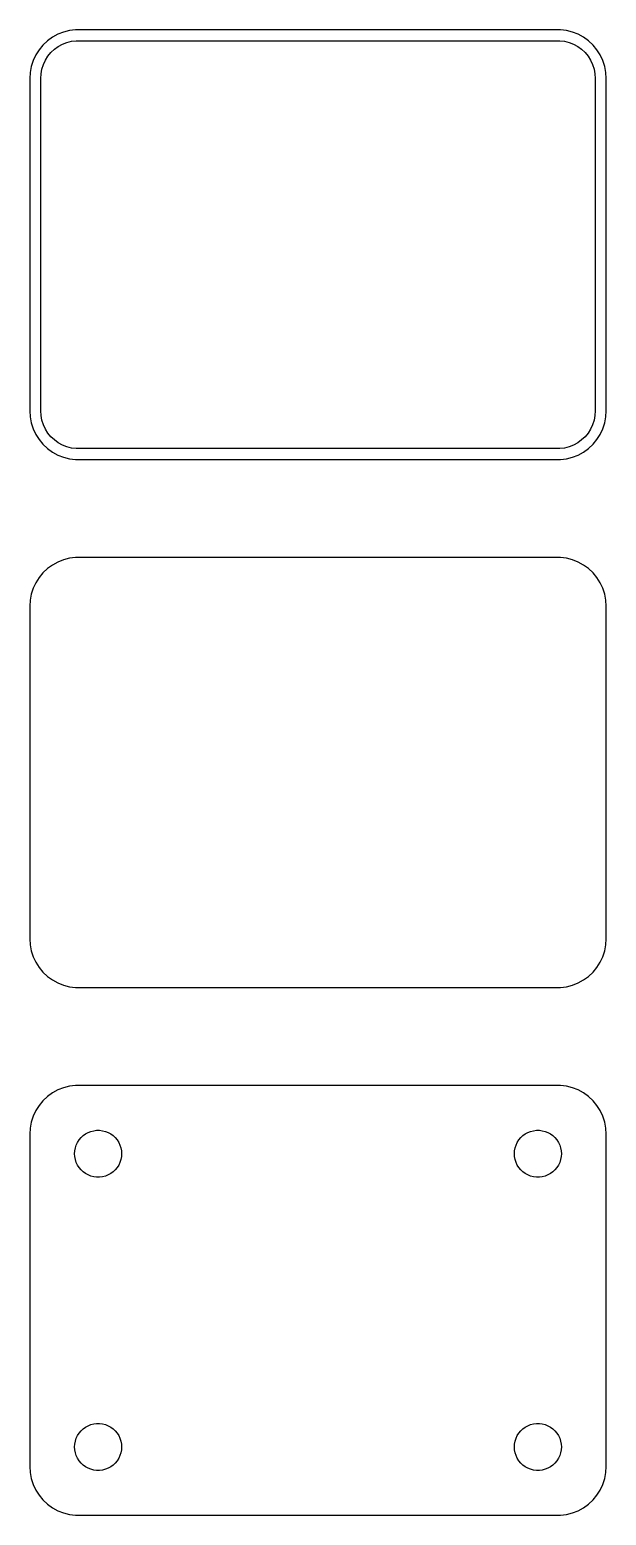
# Model space of a CAD drawing. Header units: metres. Extents: x -30 to 30, y 86 to 238.
import ezdxf

# ---------------------------------------------------------------- set-up
doc = ezdxf.new("R2010")
doc.units = ezdxf.units.M

msp = doc.modelspace()

# ---------------------------------------------------------------- linework, layer by layer
for p, q in [((-27.1791, 237.222), (-27.6871, 236.853)), ((-26.6289, 237.524), (-27.1791, 237.222)), ((-26.0451, 237.755), (-26.6289, 237.524)), ((-25.4369, 237.911), (-26.0451, 237.755)), ((-24.8139, 237.99), (-25.4369, 237.911)), ((24.8139, 237.99), (-24.8139, 237.99)), ((25.4369, 237.911), (24.8139, 237.99)), ((26.0451, 237.755), (25.4369, 237.911)), ((26.6289, 237.524), (26.0451, 237.755)), ((27.1791, 237.222), (26.6289, 237.524)), ((27.6871, 236.853), (27.1791, 237.222)), ((-28.5451, 235.939), (-28.8815, 235.409)), ((-28.1448, 236.423), (-28.5451, 235.939)), ((-27.6871, 236.853), (-28.1448, 236.423)), ((-27.633, 235.276), (-27.323, 235.651)), ((-27.323, 235.651), (-26.9685, 235.984)), ((-26.9685, 235.984), (-26.5751, 236.27)), ((-26.5751, 236.27), (-26.1489, 236.504)), ((-26.1489, 236.504), (-25.6967, 236.683)), ((-25.6967, 236.683), (-25.2256, 236.804)), ((-25.2256, 236.804), (-24.7432, 236.865)), ((-24.7432, 236.865), (24.7432, 236.865)), ((24.7432, 236.865), (25.2256, 236.804)), ((25.2256, 236.804), (25.6967, 236.683)), ((25.6967, 236.683), (26.1489, 236.504)), ((26.1489, 236.504), (26.5751, 236.27)), ((26.5751, 236.27), (26.9685, 235.984)), ((26.9685, 235.984), (27.323, 235.651)), ((27.323, 235.651), (27.633, 235.276)), ((28.1448, 236.423), (27.6871, 236.853)), ((28.5451, 235.939), (28.1448, 236.423)), ((28.8815, 235.409), (28.5451, 235.939)), ((-29.3429, 234.243), (-29.4606, 233.627)), ((-29.1489, 234.841), (-29.3429, 234.243)), ((-28.8815, 235.409), (-29.1489, 234.841)), ((-28.251, 233.963), (-28.1007, 234.426)), ((-28.1007, 234.426), (-27.8936, 234.866)), ((-27.8936, 234.866), (-27.633, 235.276)), ((27.633, 235.276), (27.8936, 234.866)), ((27.8936, 234.866), (28.1007, 234.426)), ((28.1007, 234.426), (28.251, 233.963)), ((29.1489, 234.841), (28.8815, 235.409)), ((29.3429, 234.243), (29.1489, 234.841)), ((29.4606, 233.627), (29.3429, 234.243)), ((-29.4606, 233.627), (-29.5, 233)), ((-29.5, 233), (-29.5, 199)), ((-28.3726, 233), (-28.3421, 233.485)), ((-28.3726, 199), (-28.3726, 233)), ((-28.3421, 233.485), (-28.251, 233.963)), ((28.251, 233.963), (28.3421, 233.485)), ((28.3421, 233.485), (28.3726, 233)), ((28.3726, 233), (28.3726, 199)), ((29.5, 233), (29.4606, 233.627)), ((29.5, 199), (29.5, 233)), ((-29.5, 199), (-29.4606, 198.373)), ((-29.4606, 198.373), (-29.3429, 197.757)), ((-29.3429, 197.757), (-29.1489, 197.159)), ((-28.3421, 198.515), (-28.3726, 199)), ((-28.251, 198.037), (-28.3421, 198.515)), ((-28.1007, 197.574), (-28.251, 198.037)), ((28.251, 198.037), (28.1007, 197.574)), ((28.3421, 198.515), (28.251, 198.037)), ((28.3726, 199), (28.3421, 198.515)), ((29.1489, 197.159), (29.3429, 197.757)), ((29.3429, 197.757), (29.4606, 198.373)), ((29.4606, 198.373), (29.5, 199)), ((-29.1489, 197.159), (-28.8815, 196.591)), ((-28.8815, 196.591), (-28.5451, 196.061)), ((-28.5451, 196.061), (-28.1448, 195.577)), ((-27.8936, 197.134), (-28.1007, 197.574)), ((-27.633, 196.724), (-27.8936, 197.134)), ((-27.323, 196.349), (-27.633, 196.724)), ((-26.9685, 196.016), (-27.323, 196.349)), ((27.323, 196.349), (26.9685, 196.016)), ((27.633, 196.724), (27.323, 196.349)), ((27.8936, 197.134), (27.633, 196.724)), ((28.1007, 197.574), (27.8936, 197.134)), ((28.1448, 195.577), (28.5451, 196.061)), ((28.5451, 196.061), (28.8815, 196.591)), ((28.8815, 196.591), (29.1489, 197.159)), ((-28.1448, 195.577), (-27.6871, 195.147)), ((-27.6871, 195.147), (-27.1791, 194.778)), ((-27.1791, 194.778), (-26.6289, 194.476)), ((-26.5751, 195.73), (-26.9685, 196.016)), ((-26.1489, 195.496), (-26.5751, 195.73)), ((-25.6967, 195.317), (-26.1489, 195.496)), ((-25.2256, 195.196), (-25.6967, 195.317)), ((-24.7432, 195.135), (-25.2256, 195.196)), ((24.7432, 195.135), (-24.7432, 195.135)), ((25.2256, 195.196), (24.7432, 195.135)), ((25.6967, 195.317), (25.2256, 195.196)), ((26.1489, 195.496), (25.6967, 195.317)), ((26.5751, 195.73), (26.1489, 195.496)), ((26.9685, 196.016), (26.5751, 195.73)), ((26.6289, 194.476), (27.1791, 194.778)), ((27.1791, 194.778), (27.6871, 195.147)), ((27.6871, 195.147), (28.1448, 195.577)), ((-26.6289, 194.476), (-26.0451, 194.245)), ((-26.0451, 194.245), (-25.4369, 194.089)), ((-25.4369, 194.089), (-24.8139, 194.01)), ((-24.8139, 194.01), (24.8139, 194.01)), ((24.8139, 194.01), (25.4369, 194.089)), ((25.4369, 194.089), (26.0451, 194.245)), ((26.0451, 194.245), (26.6289, 194.476)), ((-25.4369, 183.911), (-26.0451, 183.755)), ((-24.8139, 183.99), (-25.4369, 183.911)), ((24.8139, 183.99), (-24.8139, 183.99)), ((25.4369, 183.911), (24.8139, 183.99)), ((26.0451, 183.755), (25.4369, 183.911)), ((-28.1448, 182.423), (-28.5451, 181.939)), ((-27.6871, 182.853), (-28.1448, 182.423)), ((-27.1791, 183.222), (-27.6871, 182.853)), ((-26.6289, 183.524), (-27.1791, 183.222)), ((-26.0451, 183.755), (-26.6289, 183.524)), ((26.6289, 183.524), (26.0451, 183.755)), ((27.1791, 183.222), (26.6289, 183.524)), ((27.6871, 182.853), (27.1791, 183.222)), ((28.1448, 182.423), (27.6871, 182.853)), ((28.5451, 181.939), (28.1448, 182.423)), ((-28.8815, 181.409), (-29.1489, 180.841)), ((-28.5451, 181.939), (-28.8815, 181.409)), ((28.8815, 181.409), (28.5451, 181.939)), ((29.1489, 180.841), (28.8815, 181.409)), ((-29.4606, 179.627), (-29.5, 179)), ((-29.3429, 180.243), (-29.4606, 179.627)), ((-29.1489, 180.841), (-29.3429, 180.243)), ((29.3429, 180.243), (29.1489, 180.841)), ((29.4606, 179.627), (29.3429, 180.243)), ((29.5, 179), (29.4606, 179.627)), ((-29.5, 179), (-29.5, 145)), ((29.5, 145), (29.5, 179)), ((-29.5, 145), (-29.4606, 144.373)), ((29.4606, 144.373), (29.5, 145)), ((-29.4606, 144.373), (-29.3429, 143.757)), ((-29.3429, 143.757), (-29.1489, 143.159)), ((-29.1489, 143.159), (-28.8815, 142.591)), ((28.8815, 142.591), (29.1489, 143.159)), ((29.1489, 143.159), (29.3429, 143.757)), ((29.3429, 143.757), (29.4606, 144.373)), ((-28.8815, 142.591), (-28.5451, 142.061)), ((-28.5451, 142.061), (-28.1448, 141.577)), ((-28.1448, 141.577), (-27.6871, 141.147)), ((27.6871, 141.147), (28.1448, 141.577)), ((28.1448, 141.577), (28.5451, 142.061)), ((28.5451, 142.061), (28.8815, 142.591)), ((-27.6871, 141.147), (-27.1791, 140.778)), ((-27.1791, 140.778), (-26.6289, 140.476)), ((-26.6289, 140.476), (-26.0451, 140.245)), ((-26.0451, 140.245), (-25.4369, 140.089)), ((-25.4369, 140.089), (-24.8139, 140.01)), ((-24.8139, 140.01), (24.8139, 140.01)), ((24.8139, 140.01), (25.4369, 140.089)), ((25.4369, 140.089), (26.0451, 140.245)), ((26.0451, 140.245), (26.6289, 140.476)), ((26.6289, 140.476), (27.1791, 140.778)), ((27.1791, 140.778), (27.6871, 141.147)), ((-27.1791, 129.222), (-27.6871, 128.853)), ((-26.6289, 129.524), (-27.1791, 129.222)), ((-26.0451, 129.755), (-26.6289, 129.524)), ((-25.4369, 129.911), (-26.0451, 129.755)), ((-24.8139, 129.99), (-25.4369, 129.911)), ((24.8139, 129.99), (-24.8139, 129.99)), ((25.4369, 129.911), (24.8139, 129.99)), ((26.0451, 129.755), (25.4369, 129.911)), ((26.6289, 129.524), (26.0451, 129.755)), ((27.1791, 129.222), (26.6289, 129.524)), ((27.6871, 128.853), (27.1791, 129.222)), ((-28.5451, 127.939), (-28.8815, 127.409)), ((-28.1448, 128.423), (-28.5451, 127.939)), ((-27.6871, 128.853), (-28.1448, 128.423)), ((28.1448, 128.423), (27.6871, 128.853)), ((28.5451, 127.939), (28.1448, 128.423)), ((28.8815, 127.409), (28.5451, 127.939)), ((-29.3429, 126.243), (-29.4606, 125.627)), ((-29.1489, 126.841), (-29.3429, 126.243)), ((-28.8815, 127.409), (-29.1489, 126.841)), ((29.1489, 126.841), (28.8815, 127.409)), ((29.3429, 126.243), (29.1489, 126.841)), ((29.4606, 125.627), (29.3429, 126.243)), ((-29.4606, 125.627), (-29.5, 125)), ((-29.5, 125), (-29.5, 91)), ((-24.4416, 124.411), (-24.2495, 124.643)), ((-24.2495, 124.643), (-24.0298, 124.849)), ((-24.0298, 124.849), (-23.786, 125.026)), ((-23.786, 125.026), (-23.5219, 125.172)), ((-23.5219, 125.172), (-23.2416, 125.283)), ((-23.2416, 125.283), (-22.9497, 125.357)), ((-22.9497, 125.357), (-22.6507, 125.395)), ((-22.6507, 125.395), (-22.3493, 125.395)), ((-22.3493, 125.395), (-22.0503, 125.357)), ((-22.0503, 125.357), (-21.7583, 125.283)), ((-21.7583, 125.283), (-21.4781, 125.172)), ((-21.4781, 125.172), (-21.214, 125.026)), ((-21.214, 125.026), (-20.9702, 124.849)), ((-20.9702, 124.849), (-20.7505, 124.643)), ((-20.7505, 124.643), (-20.5583, 124.411)), ((20.5583, 124.411), (20.7505, 124.643)), ((20.7505, 124.643), (20.9702, 124.849)), ((20.9702, 124.849), (21.214, 125.026)), ((21.214, 125.026), (21.4781, 125.172)), ((21.4781, 125.172), (21.7583, 125.283)), ((21.7583, 125.283), (22.0503, 125.357)), ((22.0503, 125.357), (22.3493, 125.395)), ((22.3493, 125.395), (22.6507, 125.395)), ((22.6507, 125.395), (22.9497, 125.357)), ((22.9497, 125.357), (23.2416, 125.283)), ((23.2416, 125.283), (23.5219, 125.172)), ((23.5219, 125.172), (23.786, 125.026)), ((23.786, 125.026), (24.0298, 124.849)), ((24.0298, 124.849), (24.2495, 124.643)), ((24.2495, 124.643), (24.4416, 124.411)), ((29.5, 125), (29.4606, 125.627)), ((29.5, 91), (29.5, 125)), ((-24.9, 123), (-24.8811, 123.301)), ((-24.8811, 123.301), (-24.8246, 123.597)), ((-24.8246, 123.597), (-24.7315, 123.883)), ((-24.7315, 123.883), (-24.6031, 124.156)), ((-24.6031, 124.156), (-24.4416, 124.411)), ((-20.5583, 124.411), (-20.3969, 124.156)), ((-20.3969, 124.156), (-20.2685, 123.883)), ((-20.2685, 123.883), (-20.1754, 123.597)), ((-20.1754, 123.597), (-20.1189, 123.301)), ((-20.1189, 123.301), (-20.1, 123)), ((20.1, 123), (20.1189, 123.301)), ((20.1189, 123.301), (20.1754, 123.597)), ((20.1754, 123.597), (20.2685, 123.883)), ((20.2685, 123.883), (20.3969, 124.156)), ((20.3969, 124.156), (20.5583, 124.411)), ((24.4416, 124.411), (24.6031, 124.156)), ((24.6031, 124.156), (24.7315, 123.883)), ((24.7315, 123.883), (24.8246, 123.597)), ((24.8246, 123.597), (24.8811, 123.301)), ((24.8811, 123.301), (24.9, 123)), ((-24.8811, 122.699), (-24.9, 123)), ((-24.8246, 122.403), (-24.8811, 122.699)), ((-24.7315, 122.117), (-24.8246, 122.403)), ((-24.6031, 121.844), (-24.7315, 122.117)), ((-24.4416, 121.589), (-24.6031, 121.844)), ((-24.2495, 121.357), (-24.4416, 121.589)), ((-20.5583, 121.589), (-20.7505, 121.357)), ((-20.3969, 121.844), (-20.5583, 121.589)), ((-20.2685, 122.117), (-20.3969, 121.844)), ((-20.1754, 122.403), (-20.2685, 122.117)), ((-20.1189, 122.699), (-20.1754, 122.403)), ((-20.1, 123), (-20.1189, 122.699)), ((20.1189, 122.699), (20.1, 123)), ((20.1754, 122.403), (20.1189, 122.699)), ((20.2685, 122.117), (20.1754, 122.403)), ((20.3969, 121.844), (20.2685, 122.117)), ((20.5583, 121.589), (20.3969, 121.844)), ((20.7505, 121.357), (20.5583, 121.589)), ((24.4416, 121.589), (24.2495, 121.357)), ((24.6031, 121.844), (24.4416, 121.589)), ((24.7315, 122.117), (24.6031, 121.844)), ((24.8246, 122.403), (24.7315, 122.117)), ((24.8811, 122.699), (24.8246, 122.403)), ((24.9, 123), (24.8811, 122.699)), ((-24.0298, 121.151), (-24.2495, 121.357)), ((-23.786, 120.974), (-24.0298, 121.151)), ((-23.5219, 120.828), (-23.786, 120.974)), ((-23.2416, 120.717), (-23.5219, 120.828)), ((-22.9497, 120.643), (-23.2416, 120.717)), ((-22.6507, 120.605), (-22.9497, 120.643)), ((-22.3493, 120.605), (-22.6507, 120.605)), ((-22.0503, 120.643), (-22.3493, 120.605)), ((-21.7583, 120.717), (-22.0503, 120.643)), ((-21.4781, 120.828), (-21.7583, 120.717)), ((-21.214, 120.974), (-21.4781, 120.828)), ((-20.9702, 121.151), (-21.214, 120.974)), ((-20.7505, 121.357), (-20.9702, 121.151)), ((20.9702, 121.151), (20.7505, 121.357)), ((21.214, 120.974), (20.9702, 121.151)), ((21.4781, 120.828), (21.214, 120.974)), ((21.7583, 120.717), (21.4781, 120.828)), ((22.0503, 120.643), (21.7583, 120.717)), ((22.3493, 120.605), (22.0503, 120.643)), ((22.6507, 120.605), (22.3493, 120.605)), ((22.9497, 120.643), (22.6507, 120.605)), ((23.2416, 120.717), (22.9497, 120.643)), ((23.5219, 120.828), (23.2416, 120.717)), ((23.786, 120.974), (23.5219, 120.828)), ((24.0298, 121.151), (23.786, 120.974)), ((24.2495, 121.357), (24.0298, 121.151)), ((-24.6031, 94.1562), (-24.4416, 94.4107)), ((-24.4416, 94.4107), (-24.2495, 94.6429)), ((-24.2495, 94.6429), (-24.0298, 94.8492)), ((-24.0298, 94.8492), (-23.786, 95.0264)), ((-23.786, 95.0264), (-23.5219, 95.1716)), ((-23.5219, 95.1716), (-23.2416, 95.2825)), ((-23.2416, 95.2825), (-22.9497, 95.3575)), ((-22.9497, 95.3575), (-22.6507, 95.3953)), ((-22.6507, 95.3953), (-22.3493, 95.3953)), ((-22.3493, 95.3953), (-22.0503, 95.3575)), ((-22.0503, 95.3575), (-21.7583, 95.2825)), ((-21.7583, 95.2825), (-21.4781, 95.1716)), ((-21.4781, 95.1716), (-21.214, 95.0264)), ((-21.214, 95.0264), (-20.9702, 94.8492)), ((-20.9702, 94.8492), (-20.7505, 94.6429)), ((-20.7505, 94.6429), (-20.5583, 94.4107)), ((-20.5583, 94.4107), (-20.3969, 94.1562)), ((20.3969, 94.1562), (20.5583, 94.4107)), ((20.5583, 94.4107), (20.7505, 94.6429)), ((20.7505, 94.6429), (20.9702, 94.8492)), ((20.9702, 94.8492), (21.214, 95.0264)), ((21.214, 95.0264), (21.4781, 95.1716)), ((21.4781, 95.1716), (21.7583, 95.2825)), ((21.7583, 95.2825), (22.0503, 95.3575)), ((22.0503, 95.3575), (22.3493, 95.3953)), ((22.3493, 95.3953), (22.6507, 95.3953)), ((22.6507, 95.3953), (22.9497, 95.3575)), ((22.9497, 95.3575), (23.2416, 95.2825)), ((23.2416, 95.2825), (23.5219, 95.1716)), ((23.5219, 95.1716), (23.786, 95.0264)), ((23.786, 95.0264), (24.0298, 94.8492)), ((24.0298, 94.8492), (24.2495, 94.6429)), ((24.2495, 94.6429), (24.4416, 94.4107)), ((24.4416, 94.4107), (24.6031, 94.1562)), ((-24.9, 93), (-24.8811, 93.3008)), ((-24.8811, 92.6992), (-24.9, 93)), ((-24.8811, 93.3008), (-24.8246, 93.5969)), ((-24.8246, 93.5969), (-24.7315, 93.8835)), ((-24.7315, 93.8835), (-24.6031, 94.1562)), ((-20.3969, 94.1562), (-20.2685, 93.8835)), ((-20.2685, 93.8835), (-20.1754, 93.5969)), ((-20.1754, 93.5969), (-20.1189, 93.3008)), ((-20.1189, 93.3008), (-20.1, 93)), ((-20.1, 93), (-20.1189, 92.6992)), ((20.1, 93), (20.1189, 93.3008)), ((20.1189, 92.6992), (20.1, 93)), ((20.1189, 93.3008), (20.1754, 93.5969)), ((20.1754, 93.5969), (20.2685, 93.8835)), ((20.2685, 93.8835), (20.3969, 94.1562)), ((24.6031, 94.1562), (24.7315, 93.8835)), ((24.7315, 93.8835), (24.8246, 93.5969)), ((24.8246, 93.5969), (24.8811, 93.3008)), ((24.8811, 93.3008), (24.9, 93)), ((24.9, 93), (24.8811, 92.6992)), ((-24.8246, 92.4032), (-24.8811, 92.6992)), ((-24.7315, 92.1165), (-24.8246, 92.4032)), ((-24.6031, 91.8438), (-24.7315, 92.1165)), ((-24.4416, 91.5893), (-24.6031, 91.8438)), ((-24.2495, 91.3571), (-24.4416, 91.5893)), ((-24.0298, 91.1508), (-24.2495, 91.3571)), ((-20.7505, 91.3571), (-20.9702, 91.1508)), ((-20.5583, 91.5893), (-20.7505, 91.3571)), ((-20.3969, 91.8438), (-20.5583, 91.5893)), ((-20.2685, 92.1165), (-20.3969, 91.8438)), ((-20.1754, 92.4032), (-20.2685, 92.1165)), ((-20.1189, 92.6992), (-20.1754, 92.4032)), ((20.1754, 92.4032), (20.1189, 92.6992)), ((20.2685, 92.1165), (20.1754, 92.4032)), ((20.3969, 91.8438), (20.2685, 92.1165)), ((20.5583, 91.5893), (20.3969, 91.8438)), ((20.7505, 91.3571), (20.5583, 91.5893)), ((20.9702, 91.1508), (20.7505, 91.3571)), ((24.2495, 91.3571), (24.0298, 91.1508)), ((24.4416, 91.5893), (24.2495, 91.3571)), ((24.6031, 91.8438), (24.4416, 91.5893)), ((24.7315, 92.1165), (24.6031, 91.8438)), ((24.8246, 92.4032), (24.7315, 92.1165)), ((24.8811, 92.6992), (24.8246, 92.4032)), ((-29.5, 91), (-29.4606, 90.3733)), ((-29.4606, 90.3733), (-29.3429, 89.7566)), ((-29.3429, 89.7566), (-29.1489, 89.1594)), ((-23.786, 90.9736), (-24.0298, 91.1508)), ((-23.5219, 90.8284), (-23.786, 90.9736)), ((-23.2416, 90.7175), (-23.5219, 90.8284)), ((-22.9497, 90.6425), (-23.2416, 90.7175)), ((-22.6507, 90.6047), (-22.9497, 90.6425)), ((-22.3493, 90.6047), (-22.6507, 90.6047)), ((-22.0503, 90.6425), (-22.3493, 90.6047)), ((-21.7583, 90.7175), (-22.0503, 90.6425)), ((-21.4781, 90.8284), (-21.7583, 90.7175)), ((-21.214, 90.9736), (-21.4781, 90.8284)), ((-20.9702, 91.1508), (-21.214, 90.9736)), ((21.214, 90.9736), (20.9702, 91.1508)), ((21.4781, 90.8284), (21.214, 90.9736)), ((21.7583, 90.7175), (21.4781, 90.8284)), ((22.0503, 90.6425), (21.7583, 90.7175)), ((22.3493, 90.6047), (22.0503, 90.6425)), ((22.6507, 90.6047), (22.3493, 90.6047)), ((22.9497, 90.6425), (22.6507, 90.6047)), ((23.2416, 90.7175), (22.9497, 90.6425)), ((23.5219, 90.8284), (23.2416, 90.7175)), ((23.786, 90.9736), (23.5219, 90.8284)), ((24.0298, 91.1508), (23.786, 90.9736)), ((29.1489, 89.1594), (29.3429, 89.7566)), ((29.3429, 89.7566), (29.4606, 90.3733)), ((29.4606, 90.3733), (29.5, 91)), ((-29.1489, 89.1594), (-28.8815, 88.5912)), ((-28.8815, 88.5912), (-28.5451, 88.0611)), ((28.5451, 88.0611), (28.8815, 88.5912)), ((28.8815, 88.5912), (29.1489, 89.1594)), ((-28.5451, 88.0611), (-28.1448, 87.5773)), ((-28.1448, 87.5773), (-27.6871, 87.1474)), ((-27.6871, 87.1474), (-27.1791, 86.7784)), ((-27.1791, 86.7784), (-26.6289, 86.4759)), ((26.6289, 86.4759), (27.1791, 86.7784)), ((27.1791, 86.7784), (27.6871, 87.1474)), ((27.6871, 87.1474), (28.1448, 87.5773)), ((28.1448, 87.5773), (28.5451, 88.0611)), ((-26.6289, 86.4759), (-26.0451, 86.2447)), ((-26.0451, 86.2447), (-25.4369, 86.0886)), ((-25.4369, 86.0886), (-24.8139, 86.0099)), ((-24.8139, 86.0099), (24.8139, 86.0099)), ((24.8139, 86.0099), (25.4369, 86.0886)), ((25.4369, 86.0886), (26.0451, 86.2447)), ((26.0451, 86.2447), (26.6289, 86.4759))]:
    msp.add_line(p, q)

doc.saveas('drawing.dxf')
